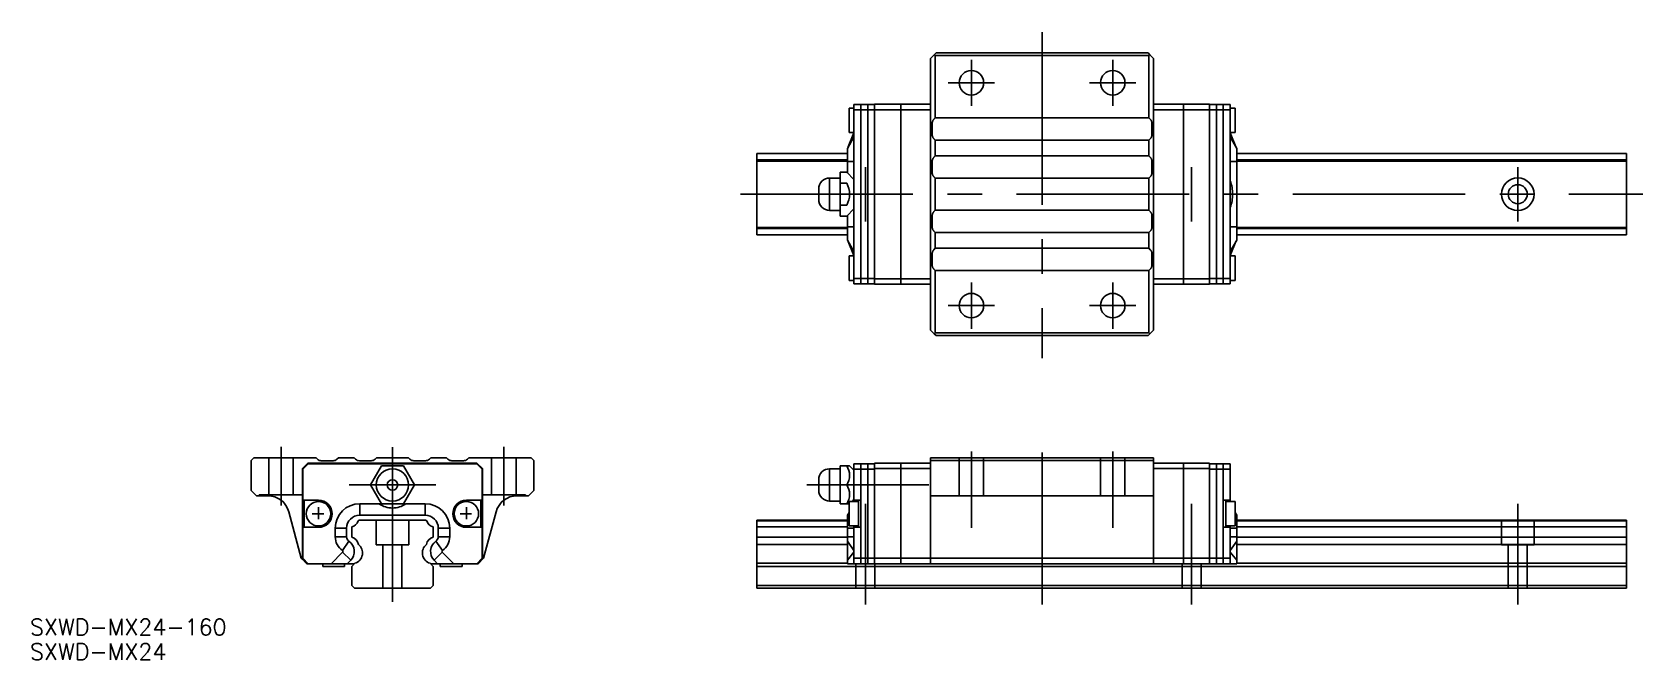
# Model space of a CAD drawing. Extents: x -66 to 230, y -13 to 102.
import ezdxf

# ---------------------------------------------------------------- set-up
doc = ezdxf.new("R2010")
doc.units = 0
doc.linetypes.add('CENTER', pattern=[50.8, 31.75, -6.35, 6.35, -6.35])
doc.linetypes.add('DASHED', pattern=[19.05, 12.7, -6.35])
doc.layers.get('0').update_dxf_attribs({"linetype": 'CONTINUOUS'})
doc.layers.add('CENTER', color=1, linetype='CENTER')
doc.styles.get("Standard").update_dxf_attribs({"font": 'txt.shx', "height": 3, "bigfont": 'bigfont.shx'})

msp = doc.modelspace()

# ---------------------------------------------------------------- linework, layer by layer
at = {"color": 7, "linetype": 'CONTINUOUS'}
for p, q in [((99.675, 98.175019), (99, 97.500019)), ((100, 98.500019), (99.675, 98.175019)), ((99.675, 98.175019), (99.85, 98.000019)), ((139.15, 98.000019), (99.85, 98.000019)), ((99.85, 98.000019), (99.85, 86.550019)), ((139, 98.500019), (100, 98.500019)), ((139.325, 98.175019), (139, 98.500019)), ((139.15, 98.000019), (139.325, 98.175019)), ((139.15, 86.550019), (139.15, 98.000019)), ((140, 97.500019), (139.325, 98.175019)), ((99, 47.500019), (99, 97.500019)), ((140, 97.500019), (140, 47.500019)), ((84.9, 89.000019), (88.7, 89.000019)), ((84.9, 88.000019), (84.9, 89.000019)), ((86.18, 56.000019), (86.18, 89.000019)), ((87.44, 56.000019), (87.44, 89.000019)), ((88.7, 89.050019), (99, 89.050019)), ((88.7, 88.050019), (88.7, 89.050019)), ((93.5, 55.950019), (93.5, 89.050019)), ((99, 89.000019), (99, 89.500019)), ((99, 80.300018), (99, 89.100019)), ((99, 56.000019), (99, 89.000019)), ((140, 89.000019), (140, 89.500019)), ((140, 89.100019), (140, 80.300018)), ((150.3, 89.050019), (140, 89.050019)), ((140, 56.000019), (140, 89.000019)), ((145.5, 55.950019), (145.5, 89.050019)), ((150.3, 88.050019), (150.3, 89.050019)), ((154.1, 89.000019), (150.3, 89.000019)), ((151.56, 56.000019), (151.56, 89.000019)), ((152.82, 56.000019), (152.82, 89.000019)), ((154.1, 88.000019), (154.1, 89.000019)), ((84, 83.850019), (84, 88.350019)), ((84.9, 88.350019), (84, 88.350019)), ((84.9, 57.000019), (84.9, 88.000019)), ((84.9, 88.000019), (88.7, 88.000019)), ((88.7, 88.050019), (99, 88.050019)), ((88.7, 83.148194), (88.7, 88.050019)), ((99.34306, 85.87609), (99.358456, 85.922695)), ((99.358456, 85.922695), (99.37612, 85.968489)), ((99.37612, 85.968489), (99.396011, 86.013361)), ((99.396011, 86.013361), (99.418079, 86.057202)), ((99.418079, 86.057202), (99.442271, 86.099908)), ((99.442271, 86.099908), (99.46853, 86.141376)), ((99.46853, 86.141376), (99.496792, 86.181505)), ((99.496792, 86.181505), (99.52699, 86.220199)), ((99.52699, 86.220199), (99.559049, 86.257364)), ((99.559049, 86.257364), (99.592893, 86.292912)), ((99.592893, 86.292912), (99.85, 86.550019)), ((99.85, 86.550019), (139.15, 86.550019)), ((139.15, 86.550019), (139.407107, 86.292912)), ((139.407107, 86.292912), (139.440951, 86.257364)), ((139.440951, 86.257364), (139.47301, 86.220199)), ((139.47301, 86.220199), (139.503208, 86.181505)), ((139.503208, 86.181505), (139.53147, 86.141376)), ((139.53147, 86.141376), (139.557729, 86.099908)), ((139.557729, 86.099908), (139.581921, 86.057202)), ((139.581921, 86.057202), (139.603989, 86.013361)), ((139.603989, 86.013361), (139.62388, 85.968489)), ((139.62388, 85.968489), (139.641544, 85.922695)), ((139.641544, 85.922695), (139.65694, 85.87609)), ((150.3, 88.050019), (140, 88.050019)), ((150.3, 56.950019), (150.3, 88.050019)), ((154.1, 88.000019), (150.3, 88.000019)), ((155, 88.350019), (154.1, 88.350019)), ((154.1, 57.000019), (154.1, 88.000019)), ((155, 83.850019), (155, 88.350019)), ((84.899864, 83.030018), (83.7, 80.930018)), ((84.899864, 83.030018), (83.7, 80.930018)), ((84.899864, 83.785046), (83.858383, 81.207219)), ((84.899864, 83.785046), (83.858383, 81.207219)), ((84, 83.850019), (84.9, 83.850019)), ((84.899864, 83.785046), (84.9, 83.785046)), ((84.899864, 83.030018), (84.899864, 83.785046)), ((84.899864, 83.030018), (84.899864, 83.785046)), ((84.899864, 83.785046), (84.9, 83.785046)), ((84.899864, 83.030018), (84.9, 83.030018)), ((84.899864, 83.030018), (84.9, 83.030018)), ((88.7, 81.967055), (88.7, 83.148194)), ((88.7, 81.967055), (88.7, 83.148194)), ((99.3, 85.585805), (99.301205, 85.634873)), ((99.3, 83.414233), (99.3, 85.585805)), ((99.301205, 83.365165), (99.3, 83.414233)), ((99.301205, 85.634873), (99.304815, 85.683823)), ((99.304815, 83.316215), (99.301205, 83.365165)), ((99.304815, 85.683823), (99.310823, 85.732536)), ((99.310823, 83.267502), (99.304815, 83.316215)), ((99.310823, 85.732536), (99.319215, 85.780896)), ((99.319215, 83.219142), (99.310823, 83.267502)), ((99.319215, 85.780896), (99.329969, 85.828786)), ((99.329969, 83.171252), (99.319215, 83.219142)), ((99.329969, 85.828786), (99.34306, 85.87609)), ((99.34306, 83.123948), (99.329969, 83.171252)), ((99.358456, 83.077343), (99.34306, 83.123948)), ((99.37612, 83.031549), (99.358456, 83.077343)), ((99.396011, 82.986677), (99.37612, 83.031549)), ((99.418079, 82.942836), (99.396011, 82.986677)), ((139.603989, 82.986677), (139.581921, 82.942836)), ((139.62388, 83.031549), (139.603989, 82.986677)), ((139.641544, 83.077343), (139.62388, 83.031549)), ((139.65694, 83.123948), (139.641544, 83.077343)), ((139.65694, 85.87609), (139.670031, 85.828786)), ((139.670031, 83.171252), (139.65694, 83.123948)), ((139.670031, 85.828786), (139.680785, 85.780896)), ((139.680785, 83.219142), (139.670031, 83.171252)), ((139.680785, 85.780896), (139.689177, 85.732536)), ((139.689177, 83.267502), (139.680785, 83.219142)), ((139.689177, 85.732536), (139.695185, 85.683823)), ((139.695185, 83.316215), (139.689177, 83.267502)), ((139.695185, 85.683823), (139.698795, 85.634873)), ((139.698795, 83.365165), (139.695185, 83.316215)), ((139.698795, 85.634873), (139.7, 85.585805)), ((139.7, 83.414233), (139.698795, 83.365165)), ((139.7, 85.585805), (139.7, 83.414233)), ((154.1, 83.850019), (155, 83.850019)), ((154.100136, 83.785046), (154.1, 83.785046)), ((154.100136, 83.030018), (154.1, 83.030018)), ((154.100136, 83.785046), (155.141617, 81.207219)), ((154.100136, 83.030018), (154.100136, 83.785046)), ((154.100136, 83.030018), (155.3, 80.930018)), ((67, 80.000018), (83.7, 80.000018)), ((67, 80.000018), (67, 78.824817)), ((83.7, 80.930018), (83.7, 78.530018)), ((83.7, 80.930018), (83.7, 78.530018)), ((88.7, 56.950019), (88.7, 81.967055)), ((99, 64.70002), (99, 80.300018)), ((99.442271, 82.90013), (99.418079, 82.942836)), ((99.46853, 82.858662), (99.442271, 82.90013)), ((99.496792, 82.818533), (99.46853, 82.858662)), ((99.52699, 82.779839), (99.496792, 82.818533)), ((99.559049, 82.742674), (99.52699, 82.779839)), ((99.592893, 82.707126), (99.559049, 82.742674)), ((99.85, 82.450019), (99.592893, 82.707126)), ((139.15, 82.450019), (99.85, 82.450019)), ((99.85, 82.450019), (99.85, 79.550019)), ((139.407107, 82.707126), (139.15, 82.450019)), ((139.15, 79.550019), (139.15, 82.450019)), ((139.440951, 82.742674), (139.407107, 82.707126)), ((139.47301, 82.779839), (139.440951, 82.742674)), ((139.503208, 82.818533), (139.47301, 82.779839)), ((139.53147, 82.858662), (139.503208, 82.818533)), ((139.557729, 82.90013), (139.53147, 82.858662)), ((139.581921, 82.942836), (139.557729, 82.90013)), ((140, 80.300018), (140, 55.900019)), ((155.3, 80.930018), (155.3, 78.530018)), ((155.3, 80.000018), (227, 80.000018)), ((227, 80.000018), (227, 78.824817)), ((67, 78.824817), (83.7, 78.824817)), ((67, 78.600018), (67, 78.824817)), ((67, 66.40002), (67, 78.600018)), ((67, 78.600018), (83.7, 78.600018)), ((83.7, 78.530018), (84.899864, 78.530018)), ((83.7, 76.400019), (83.7, 78.530018)), ((83.7, 78.530018), (84.899864, 78.530018)), ((83.7, 76.400019), (83.7, 78.530018)), ((84.899864, 78.530018), (84.89987, 75.996166)), ((84.899864, 78.530018), (84.89987, 75.996166)), ((84.899864, 78.530018), (84.9, 78.530018)), ((84.899864, 78.530018), (84.9, 78.530018)), ((99.3, 78.585805), (99.301205, 78.634873)), ((99.3, 76.414233), (99.3, 78.585805)), ((99.301205, 78.634873), (99.304815, 78.683823)), ((99.304815, 78.683823), (99.310823, 78.732536)), ((99.310823, 78.732536), (99.319215, 78.780896)), ((99.319215, 78.780896), (99.329969, 78.828786)), ((99.329969, 78.828786), (99.34306, 78.87609)), ((99.34306, 78.87609), (99.358456, 78.922695)), ((99.358456, 78.922695), (99.37612, 78.968489)), ((99.37612, 78.968489), (99.396011, 79.013361)), ((99.396011, 79.013361), (99.418079, 79.057202)), ((99.418079, 79.057202), (99.442271, 79.099908)), ((99.442271, 79.099908), (99.46853, 79.141376)), ((99.46853, 79.141376), (99.496792, 79.181505)), ((99.496792, 79.181505), (99.52699, 79.220199)), ((99.52699, 79.220199), (99.559049, 79.257364)), ((99.559049, 79.257364), (99.592893, 79.292912)), ((99.592893, 79.292912), (99.85, 79.550019)), ((99.85, 79.550019), (139.15, 79.550019)), ((139.15, 79.550019), (139.407107, 79.292912)), ((139.407107, 79.292912), (139.440951, 79.257364)), ((139.440951, 79.257364), (139.47301, 79.220199)), ((139.47301, 79.220199), (139.503208, 79.181505)), ((139.503208, 79.181505), (139.53147, 79.141376)), ((139.53147, 79.141376), (139.557729, 79.099908)), ((139.557729, 79.099908), (139.581921, 79.057202)), ((139.581921, 79.057202), (139.603989, 79.013361)), ((139.603989, 79.013361), (139.62388, 78.968489)), ((139.62388, 78.968489), (139.641544, 78.922695)), ((139.641544, 78.922695), (139.65694, 78.87609)), ((139.65694, 78.87609), (139.670031, 78.828786)), ((139.670031, 78.828786), (139.680785, 78.780896)), ((139.680785, 78.780896), (139.689177, 78.732536)), ((139.689177, 78.732536), (139.695185, 78.683823)), ((139.695185, 78.683823), (139.698795, 78.634873)), ((139.698795, 78.634873), (139.7, 78.585805)), ((139.7, 78.585805), (139.7, 76.414233)), ((154.100136, 78.530018), (154.1, 78.530018)), ((154.100136, 78.530018), (154.10013, 75.996166)), ((155.3, 78.530018), (154.100136, 78.530018)), ((155.3, 78.824817), (227, 78.824817)), ((155.3, 78.600018), (227, 78.600018)), ((155.3, 72.500019), (155.3, 78.530018)), ((227, 78.600018), (227, 78.824817)), ((227, 66.40002), (227, 78.600018)), ((80.42, 75.470019), (80.42, 69.530019)), ((82.35, 75.470019), (80.42, 75.470019)), ((82.35, 76.541471), (83.558548, 76.541471)), ((82.35, 74.520745), (82.35, 76.541471)), ((82.35, 70.479293), (82.35, 74.520745)), ((82.35, 74.520745), (83.558548, 74.520745)), ((84.9, 75.200019), (83.558548, 76.541471)), ((84.89987, 75.996166), (84.899877, 75.200139)), ((84.89987, 75.996166), (84.899877, 75.200141)), ((99.301205, 76.365165), (99.3, 76.414233)), ((99.304815, 76.316215), (99.301205, 76.365165)), ((99.310823, 76.267502), (99.304815, 76.316215)), ((99.319215, 76.219142), (99.310823, 76.267502)), ((99.329969, 76.171252), (99.319215, 76.219142)), ((99.34306, 76.123948), (99.329969, 76.171252)), ((99.358456, 76.077343), (99.34306, 76.123948)), ((99.37612, 76.031549), (99.358456, 76.077343)), ((99.396011, 75.986677), (99.37612, 76.031549)), ((99.418079, 75.942836), (99.396011, 75.986677)), ((99.442271, 75.90013), (99.418079, 75.942836)), ((99.46853, 75.858662), (99.442271, 75.90013)), ((99.496792, 75.818533), (99.46853, 75.858662)), ((99.52699, 75.779839), (99.496792, 75.818533)), ((99.559049, 75.742674), (99.52699, 75.779839)), ((99.592893, 75.707126), (99.559049, 75.742674)), ((99.85, 75.450019), (99.592893, 75.707126)), ((139.15, 75.450019), (99.85, 75.450019)), ((99.85, 75.450019), (99.85, 69.550019)), ((99.85, 74.54215), (99.85, 70.457888)), ((139.407107, 75.707126), (139.15, 75.450019)), ((139.15, 69.550019), (139.15, 75.450019)), ((139.15, 70.457888), (139.15, 74.54215)), ((139.440951, 75.742674), (139.407107, 75.707126)), ((139.47301, 75.779839), (139.440951, 75.742674)), ((139.503208, 75.818533), (139.47301, 75.779839)), ((139.53147, 75.858662), (139.503208, 75.818533)), ((139.557729, 75.90013), (139.53147, 75.858662)), ((139.581921, 75.942836), (139.557729, 75.90013)), ((139.603989, 75.986677), (139.581921, 75.942836)), ((139.62388, 76.031549), (139.603989, 75.986677)), ((139.641544, 76.077343), (139.62388, 76.031549)), ((139.65694, 76.123948), (139.641544, 76.077343)), ((139.670031, 76.171252), (139.65694, 76.123948)), ((139.680785, 76.219142), (139.670031, 76.171252)), ((139.689177, 76.267502), (139.680785, 76.219142)), ((139.695185, 76.316215), (139.689177, 76.267502)), ((139.698795, 76.365165), (139.695185, 76.316215)), ((139.7, 76.414233), (139.698795, 76.365165)), ((154.1, 74.953914), (154.100119, 74.953914)), ((154.10013, 75.996166), (154.100119, 74.953914)), ((78.42, 71.530019), (78.42, 73.470019)), ((154.54573, 72.500019), (155.3, 72.500019)), ((155.3, 72.500019), (155.3, 66.47002)), ((80.42, 69.530019), (82.35, 69.530019)), ((82.35, 70.479293), (83.558548, 70.479293)), ((82.35, 68.458567), (82.35, 70.479293)), ((82.35, 68.458567), (83.558548, 68.458567)), ((83.558548, 68.458567), (84.9, 69.800019)), ((83.7, 68.600019), (83.7, 66.47002)), ((84.899864, 66.47002), (84.89987, 69.003872)), ((84.89987, 69.003872), (84.899877, 69.799897)), ((99.301205, 68.634873), (99.3, 68.585805)), ((99.3, 68.585805), (99.3, 66.414233)), ((99.304815, 68.683823), (99.301205, 68.634873)), ((99.310823, 68.732536), (99.304815, 68.683823)), ((99.319215, 68.780896), (99.310823, 68.732536)), ((99.329969, 68.828786), (99.319215, 68.780896)), ((99.34306, 68.87609), (99.329969, 68.828786)), ((99.358456, 68.922695), (99.34306, 68.87609)), ((99.37612, 68.968489), (99.358456, 68.922695)), ((99.396011, 69.013361), (99.37612, 68.968489)), ((99.418079, 69.057202), (99.396011, 69.013361)), ((99.442271, 69.099908), (99.418079, 69.057202)), ((99.46853, 69.141376), (99.442271, 69.099908)), ((99.496792, 69.181505), (99.46853, 69.141376)), ((99.52699, 69.220199), (99.496792, 69.181505)), ((99.559049, 69.257364), (99.52699, 69.220199)), ((99.592893, 69.292912), (99.559049, 69.257364)), ((99.85, 69.550019), (99.592893, 69.292912)), ((139.15, 69.550019), (99.85, 69.550019)), ((139.407107, 69.292912), (139.15, 69.550019)), ((139.440951, 69.257364), (139.407107, 69.292912)), ((139.47301, 69.220199), (139.440951, 69.257364)), ((139.503208, 69.181505), (139.47301, 69.220199)), ((139.53147, 69.141376), (139.503208, 69.181505)), ((139.557729, 69.099908), (139.53147, 69.141376)), ((139.581921, 69.057202), (139.557729, 69.099908)), ((139.603989, 69.013361), (139.581921, 69.057202)), ((139.62388, 68.968489), (139.603989, 69.013361)), ((139.641544, 68.922695), (139.62388, 68.968489)), ((139.65694, 68.87609), (139.641544, 68.922695)), ((139.670031, 68.828786), (139.65694, 68.87609)), ((139.680785, 68.780896), (139.670031, 68.828786)), ((139.689177, 68.732536), (139.680785, 68.780896)), ((139.695185, 68.683823), (139.689177, 68.732536)), ((139.698795, 68.634873), (139.695185, 68.683823)), ((139.7, 68.585805), (139.698795, 68.634873)), ((139.7, 66.414233), (139.7, 68.585805)), ((154.1, 70.046124), (154.100119, 70.046124)), ((154.10013, 69.003872), (154.100119, 70.046124)), ((154.100136, 66.47002), (154.10013, 69.003872)), ((67, 66.40002), (83.7, 66.40002)), ((67, 66.40002), (67, 66.175221)), ((67, 66.175221), (83.7, 66.175221)), ((67, 65.00002), (67, 66.175221)), ((83.7, 64.07002), (83.7, 66.47002)), ((83.7, 66.47002), (84.899864, 66.47002)), ((84.899864, 66.47002), (84.9, 66.47002)), ((99.3, 66.414233), (99.301205, 66.365165)), ((99.301205, 66.365165), (99.304815, 66.316215)), ((99.304815, 66.316215), (99.310823, 66.267502)), ((99.310823, 66.267502), (99.319215, 66.219142)), ((99.319215, 66.219142), (99.329969, 66.171252)), ((99.329969, 66.171252), (99.34306, 66.123948)), ((99.34306, 66.123948), (99.358456, 66.077343)), ((99.358456, 66.077343), (99.37612, 66.031549)), ((99.37612, 66.031549), (99.396011, 65.986677)), ((99.396011, 65.986677), (99.418079, 65.942836)), ((99.418079, 65.942836), (99.442271, 65.90013)), ((99.442271, 65.90013), (99.46853, 65.858662)), ((99.46853, 65.858662), (99.496792, 65.818533)), ((99.496792, 65.818533), (99.52699, 65.779839)), ((99.52699, 65.779839), (99.559049, 65.742674)), ((99.559049, 65.742674), (99.592893, 65.707126)), ((99.592893, 65.707126), (99.85, 65.450019)), ((99.85, 65.450019), (139.15, 65.450019)), ((99.85, 62.550019), (99.85, 65.450019)), ((139.15, 65.450019), (139.407107, 65.707126)), ((139.15, 65.450019), (139.15, 62.550019)), ((139.407107, 65.707126), (139.440951, 65.742674)), ((139.440951, 65.742674), (139.47301, 65.779839)), ((139.47301, 65.779839), (139.503208, 65.818533)), ((139.503208, 65.818533), (139.53147, 65.858662)), ((139.53147, 65.858662), (139.557729, 65.90013)), ((139.557729, 65.90013), (139.581921, 65.942836)), ((139.581921, 65.942836), (139.603989, 65.986677)), ((139.603989, 65.986677), (139.62388, 66.031549)), ((139.62388, 66.031549), (139.641544, 66.077343)), ((139.641544, 66.077343), (139.65694, 66.123948)), ((139.65694, 66.123948), (139.670031, 66.171252)), ((139.670031, 66.171252), (139.680785, 66.219142)), ((139.680785, 66.219142), (139.689177, 66.267502)), ((139.689177, 66.267502), (139.695185, 66.316215)), ((139.695185, 66.316215), (139.698795, 66.365165)), ((139.698795, 66.365165), (139.7, 66.414233)), ((154.100136, 66.47002), (154.1, 66.47002)), ((155.3, 66.47002), (154.100136, 66.47002)), ((155.3, 64.07002), (155.3, 66.47002)), ((155.3, 66.40002), (227, 66.40002)), ((155.3, 66.175221), (227, 66.175221)), ((227, 66.40002), (227, 66.175221)), ((227, 65.00002), (227, 66.175221)), ((67, 65.00002), (83.7, 65.00002)), ((84.899864, 61.97002), (83.7, 64.07002)), ((84.899864, 61.214992), (83.858383, 63.792819)), ((99, 55.900019), (99, 64.70002)), ((99.52699, 62.220199), (99.496792, 62.181505)), ((99.559049, 62.257364), (99.52699, 62.220199)), ((99.592893, 62.292912), (99.559049, 62.257364)), ((99.85, 62.550019), (99.592893, 62.292912)), ((139.15, 62.550019), (99.85, 62.550019)), ((139.407107, 62.292912), (139.15, 62.550019)), ((139.440951, 62.257364), (139.407107, 62.292912)), ((139.47301, 62.220199), (139.440951, 62.257364)), ((139.503208, 62.181505), (139.47301, 62.220199)), ((154.100136, 61.97002), (155.3, 64.07002)), ((154.100136, 61.214992), (155.141617, 63.792819)), ((155.3, 65.00002), (227, 65.00002)), ((84.9, 61.150019), (84, 61.150019)), ((84, 61.150019), (84, 56.650019)), ((84.899864, 61.97002), (84.9, 61.97002)), ((84.899864, 61.97002), (84.899864, 61.214992)), ((84.899864, 61.214992), (84.9, 61.214992)), ((99.301205, 61.634873), (99.3, 61.585805)), ((99.3, 61.585805), (99.3, 59.414233)), ((99.3, 59.414233), (99.301205, 59.365165)), ((99.304815, 61.683823), (99.301205, 61.634873)), ((99.301205, 59.365165), (99.304815, 59.316215)), ((99.310823, 61.732536), (99.304815, 61.683823)), ((99.304815, 59.316215), (99.310823, 59.267502)), ((99.319215, 61.780896), (99.310823, 61.732536)), ((99.310823, 59.267502), (99.319215, 59.219142)), ((99.329969, 61.828786), (99.319215, 61.780896)), ((99.34306, 61.87609), (99.329969, 61.828786)), ((99.358456, 61.922695), (99.34306, 61.87609)), ((99.37612, 61.968489), (99.358456, 61.922695)), ((99.396011, 62.013361), (99.37612, 61.968489)), ((99.418079, 62.057202), (99.396011, 62.013361)), ((99.442271, 62.099908), (99.418079, 62.057202)), ((99.46853, 62.141376), (99.442271, 62.099908)), ((99.496792, 62.181505), (99.46853, 62.141376)), ((139.53147, 62.141376), (139.503208, 62.181505)), ((139.557729, 62.099908), (139.53147, 62.141376)), ((139.581921, 62.057202), (139.557729, 62.099908)), ((139.603989, 62.013361), (139.581921, 62.057202)), ((139.62388, 61.968489), (139.603989, 62.013361)), ((139.641544, 61.922695), (139.62388, 61.968489)), ((139.65694, 61.87609), (139.641544, 61.922695)), ((139.670031, 61.828786), (139.65694, 61.87609)), ((139.680785, 61.780896), (139.670031, 61.828786)), ((139.689177, 61.732536), (139.680785, 61.780896)), ((139.680785, 59.219142), (139.689177, 59.267502)), ((139.695185, 61.683823), (139.689177, 61.732536)), ((139.689177, 59.267502), (139.695185, 59.316215)), ((139.698795, 61.634873), (139.695185, 61.683823)), ((139.695185, 59.316215), (139.698795, 59.365165)), ((139.7, 61.585805), (139.698795, 61.634873)), ((139.698795, 59.365165), (139.7, 59.414233)), ((139.7, 59.414233), (139.7, 61.585805)), ((154.100136, 61.97002), (154.1, 61.97002)), ((154.100136, 61.214992), (154.1, 61.214992)), ((155, 61.150019), (154.1, 61.150019)), ((154.100136, 61.97002), (154.100136, 61.214992)), ((155, 61.150019), (155, 56.650019)), ((84, 56.650019), (84.9, 56.650019)), ((84.9, 57.000019), (88.7, 57.000019)), ((84.9, 57.000019), (84.9, 56.000019)), ((88.7, 56.950019), (99, 56.950019)), ((88.7, 56.950019), (88.7, 55.950019)), ((99.319215, 59.219142), (99.329969, 59.171252)), ((99.329969, 59.171252), (99.34306, 59.123948)), ((99.34306, 59.123948), (99.358456, 59.077343)), ((99.358456, 59.077343), (99.37612, 59.031549)), ((99.37612, 59.031549), (99.396011, 58.986677)), ((99.396011, 58.986677), (99.418079, 58.942836)), ((99.418079, 58.942836), (99.442271, 58.90013)), ((99.442271, 58.90013), (99.46853, 58.858662)), ((99.46853, 58.858662), (99.496792, 58.818533)), ((99.496792, 58.818533), (99.52699, 58.779839)), ((99.52699, 58.779839), (99.559049, 58.742674)), ((99.559049, 58.742674), (99.592893, 58.707126)), ((99.592893, 58.707126), (99.85, 58.450019)), ((99.85, 58.450019), (139.15, 58.450019)), ((99.85, 47.000019), (99.85, 58.450019)), ((139.15, 58.450019), (139.407107, 58.707126)), ((139.15, 58.450019), (139.15, 47.000019)), ((139.407107, 58.707126), (139.440951, 58.742674)), ((139.440951, 58.742674), (139.47301, 58.779839)), ((139.47301, 58.779839), (139.503208, 58.818533)), ((139.503208, 58.818533), (139.53147, 58.858662)), ((139.53147, 58.858662), (139.557729, 58.90013)), ((139.557729, 58.90013), (139.581921, 58.942836)), ((139.581921, 58.942836), (139.603989, 58.986677)), ((139.603989, 58.986677), (139.62388, 59.031549)), ((139.62388, 59.031549), (139.641544, 59.077343)), ((139.641544, 59.077343), (139.65694, 59.123948)), ((139.65694, 59.123948), (139.670031, 59.171252)), ((139.670031, 59.171252), (139.680785, 59.219142)), ((150.3, 56.950019), (140, 56.950019)), ((154.1, 57.000019), (150.3, 57.000019)), ((150.3, 56.950019), (150.3, 55.950019)), ((154.1, 57.000019), (154.1, 56.000019)), ((154.1, 56.650019), (155, 56.650019)), ((84.9, 56.000019), (88.7, 56.000019)), ((88.7, 55.950019), (99, 55.950019)), ((99, 56.000019), (99, 55.500019)), ((140, 56.000019), (140, 55.500019)), ((150.3, 55.950019), (140, 55.950019)), ((154.1, 56.000019), (150.3, 56.000019)), ((99, 47.500019), (99.675, 46.825019)), ((139.325, 46.825019), (140, 47.500019)), ((99.675, 46.825019), (99.85, 47.000019)), ((99.675, 46.825019), (100, 46.500019)), ((139.15, 47.000019), (99.85, 47.000019)), ((139, 46.500019), (100, 46.500019)), ((139, 46.500019), (139.325, 46.825019)), ((139.15, 47.000019), (139.325, 46.825019)), ((-25.5, 24.000039), (-26, 23.500039)), ((-25.5, 24.000039), (-26, 23.500039)), ((-22.75, 24.000039), (-25.5, 24.000039)), ((-22.75, 24.000039), (-25.5, 24.000039)), ((-18.25, 24.000039), (-22.75, 24.000039)), ((-18.25, 24.000039), (-22.75, 24.000039)), ((-14.05, 24.000039), (-18.25, 24.000039)), ((-16.15, 24.000039), (-15, 24.000039)), ((-16.15, 24.000039), (-15, 24.000039)), ((-13.792893, 23.742932), (-14.05, 24.000039)), ((-9.95, 24.000039), (-10.207107, 23.742932)), ((-7.05, 24.000039), (-9.95, 24.000039)), ((-6.792893, 23.742932), (-7.05, 24.000039)), ((-2.95, 24.000039), (-3.207107, 23.742932)), ((2.95, 24.000039), (-2.95, 24.000039)), ((2.042131, 24.000039), (-2.042131, 24.000039)), ((3.207107, 23.742932), (2.95, 24.000039)), ((7.05, 24.000039), (6.792893, 23.742932)), ((9.95, 24.000039), (7.05, 24.000039)), ((10.207107, 23.742932), (9.95, 24.000039)), ((14.05, 24.000039), (13.792893, 23.742932)), ((18.25, 24.000039), (14.05, 24.000039)), ((15, 24.000039), (16.15, 24.000039)), ((15, 24.000039), (16.15, 24.000039)), ((18.25, 24.000039), (22.75, 24.000039)), ((18.25, 24.000039), (22.75, 24.000039)), ((25.5, 24.000039), (22.75, 24.000039)), ((25.5, 24.000039), (22.75, 24.000039)), ((26, 23.500039), (25.5, 24.000039)), ((26, 23.500039), (25.5, 24.000039)), ((140, 24.000039), (99, 24.000039)), ((99, 24.000039), (99, 23.500039)), ((140, 24.000039), (140, 23.500039)), ((-26, 23.500039), (-26, 18.000039)), ((-15.55, 23.000039), (-16.55, 22.000039)), ((-16.55, 22.000039), (-16.55, 11.950502)), ((-15.5, 22.900039), (-16.5, 21.900039)), ((-16.5, 21.900039), (-16.5, 16.200039)), ((-10.648175, 23.000039), (-15.55, 23.000039)), ((15.5, 22.900039), (-15.5, 22.900039)), ((-10.914214, 23.450039), (-13.085786, 23.450039)), ((-10.648175, 23.000039), (-10.711031, 22.900039)), ((-9.467036, 23.000039), (-10.648175, 23.000039)), ((-9.467036, 23.000039), (-10.648175, 23.000039)), ((-9.529892, 22.900039), (-9.467036, 23.000039)), ((15.55, 23.000039), (-9.467036, 23.000039)), ((-3.914214, 23.450039), (-6.085786, 23.450039)), ((-2.020726, 22.50004), (-4.041452, 19.000039)), ((2.020726, 22.500039), (-2.020726, 22.50004)), ((4.041452, 19.000039), (2.020726, 22.500039)), ((6.085786, 23.450039), (3.914214, 23.450039)), ((13.085786, 23.450039), (10.914214, 23.450039)), ((15.5, 22.900039), (16.5, 21.900039)), ((15.55, 23.000039), (16.55, 22.000039)), ((16.5, 21.900039), (16.5, 16.200039)), ((16.55, 22.000039), (16.55, 5.50004)), ((26, 18.000039), (26, 23.500039)), ((80.42, 21.970039), (80.42, 19.000039)), ((82.35, 21.970039), (80.42, 21.970039)), ((82.35, 22.500039), (83.558548, 22.500039)), ((82.35, 19.000039), (82.35, 22.500039)), ((84.1, 22.500039), (83.558548, 22.500039)), ((84.9, 21.700039), (84.1, 22.500039)), ((84.9, 22.900039), (88.7, 22.900039)), ((84.9, 22.900039), (84.9, 21.900039)), ((84.9, 21.900039), (88.7, 21.900039)), ((84.9, 21.900039), (84.9, 16.200039)), ((86.18, 4.500039), (86.18, 22.900039)), ((87.44, 4.500039), (87.44, 22.900039)), ((88.7, 23.000039), (99, 23.000039)), ((88.7, 23.000039), (88.7, 22.000039)), ((88.7, 22.000039), (99, 22.000039)), ((88.7, 22.000039), (88.7, 5.500039)), ((93.5, 23.000039), (93.5, 4.500039)), ((99, 23.500039), (99, 17.000039)), ((99, 23.500039), (140, 23.500039)), ((140, 23.500039), (140, 17.000039)), ((150.3, 23.000039), (140, 23.000039)), ((150.3, 22.000039), (140, 22.000039)), ((145.5, 23.000039), (145.5, 4.500039)), ((150.3, 23.000039), (150.3, 22.000039)), ((154.1, 22.900039), (150.3, 22.900039)), ((150.3, 22.000039), (150.3, 5.500039)), ((154.1, 21.900039), (150.3, 21.900039)), ((151.56, 4.500039), (151.56, 22.900039)), ((152.82, 4.500039), (152.82, 22.900039)), ((154.1, 22.900039), (154.1, 21.900039)), ((154.1, 21.900039), (154.1, 16.200039)), ((-26, 18.000039), (-25, 17.000039)), ((-4.041452, 19.000039), (-2.020726, 15.50004)), ((2.020726, 15.50004), (4.041452, 19.000039)), ((25, 17.000039), (26, 18.000039)), ((78.42, 19.000039), (78.42, 19.970039)), ((78.42, 18.030039), (78.42, 19.000039)), ((80.42, 19.000039), (80.42, 16.030039)), ((82.35, 19.000039), (83.558548, 19.000039)), ((82.35, 15.500039), (82.35, 19.000039)), ((-25, 17.000039), (-24.5, 17.000039)), ((-24.5, 17.200039), (-22.75, 17.200039)), ((-24.5, 17.000039), (-24.5, 17.200039)), ((-24.5, 17.000039), (-22.918673, 17.000039)), ((-22.75, 17.200039), (-18.25, 17.200039)), ((-18.25, 17.200039), (-16.5, 17.200039)), ((-16.5, 16.200039), (-13.6, 16.200039)), ((-16.25, 16.200039), (-16.25, 11.200039)), ((-6.029999, 15.530039), (-2.453895, 15.530039)), ((-6.029999, 15.530039), (-2.453895, 15.530039)), ((-6.029999, 13.430039), (-6.029999, 15.530039)), ((-6.029999, 13.430039), (-6.029999, 15.530039)), ((-2.453854, 15.530039), (-2.038046, 15.530039)), ((-2.020726, 15.50004), (2.020726, 15.50004)), ((0, 15.50004), (0, 14.751433)), ((6.029999, 15.530039), (2.453895, 15.530039)), ((6.029999, 13.430039), (6.029999, 15.530039)), ((16.5, 16.200039), (13.6, 16.200039)), ((16.25, 16.200039), (16.25, 11.200039)), ((16.5, 17.200039), (18.25, 17.200039)), ((22.75, 17.200039), (18.25, 17.200039)), ((22.75, 17.200039), (24.5, 17.200039)), ((24.5, 17.000039), (22.918673, 17.000039)), ((24.5, 17.200039), (24.5, 17.000039)), ((24.5, 17.000039), (25, 17.000039)), ((80.42, 16.030039), (82.35, 16.030039)), ((82.35, 15.500039), (83.558548, 15.500039)), ((83.558548, 15.500039), (84.000983, 15.500039)), ((84, 15.950039), (84, 11.450039)), ((85.7, 15.950039), (84, 15.950039)), ((84.55, 15.950039), (84.9, 16.300039)), ((86.18, 16.200039), (84.9, 16.200039)), ((84.9, 15.950039), (84.9, 16.200039)), ((85.7, 16.200039), (85.7, 11.200039)), ((140, 17.000039), (99, 17.000039)), ((99, 17.000039), (99, 5.500039)), ((104.496971, 17.000039), (108.496971, 17.000039)), ((130.496971, 17.000039), (134.496971, 17.000039)), ((140, 17.000039), (140, 5.500039)), ((152.82, 16.200039), (154.1, 16.200039)), ((153.3, 16.200039), (153.3, 11.200039)), ((155, 15.950039), (153.3, 15.950039)), ((154.1, 15.950039), (154.1, 16.200039)), ((155, 15.950039), (155, 11.450039)), ((-19.05497, 14.035315), (-16.774519, 5.524558)), ((-16.55, 11.950502), (-16.55, 8.750502)), ((-16.55, 8.750502), (-16.55, 11.950502)), ((-6.099999, 12.499999), (-6.324798, 12.370214)), ((6.099999, 12.499999), (-6.099999, 12.499999)), ((0, 13.43004), (-6.029999, 13.43004)), ((0, 13.43004), (-6.029999, 13.43004)), ((0, 14.751433), (0, 14.75004)), ((0, 14.75004), (0, 13.43004)), ((0, 14.75004), (0, 13.43004)), ((0, 13.43004), (6.029999, 13.43004)), ((0, 12.499999), (0, 13.43004)), ((6.099999, 12.499999), (6.324798, 12.370214)), ((19.05497, 14.035315), (16.774519, 5.524558)), ((19.05497, 14.035315), (16.774519, 5.524558)), ((67, 12.499998), (83.7, 12.499998)), ((67, 12.499998), (67, 12.370213)), ((67, 12.370213), (83.7, 12.370213)), ((67, 11.285297), (67, 12.370213)), ((83.7, 13.430039), (84, 13.955098)), ((83.7, 11.030039), (83.7, 13.430039)), ((155.3, 13.430039), (155, 13.955098)), ((155.3, 11.030039), (155.3, 13.430039)), ((155.3, 12.499998), (227, 12.499998)), ((155.3, 12.370213), (227, 12.370213)), ((227, 12.499998), (227, 12.370213)), ((227, 11.285297), (227, 12.370213)), ((-16.5, 11.200039), (-16.5, 5.50004)), ((-13.6, 11.200039), (-16.5, 11.200039)), ((-10.529999, 11.030039), (-10.529999, 9.468899)), ((-10.529999, 11.030039), (-10.529999, 9.468899)), ((-10.529999, 11.030039), (-8.429999, 11.030039)), ((-10.529999, 11.030039), (-8.429999, 11.030039)), ((-10.529999, 9.468899), (-8.429999, 9.468899)), ((-10.529999, 9.468899), (-8.429999, 9.468899)), ((-8.429999, 9.468899), (-8.429999, 11.030039)), ((-8.429999, 9.468899), (-8.429999, 11.030039)), ((-7.499999, 11.285298), (-7.499999, 9.415707)), ((7.499999, 11.285298), (7.499999, 9.415707)), ((10.529999, 11.030039), (8.429999, 11.030039)), ((8.429999, 9.468899), (8.429999, 11.030039)), ((10.529999, 9.468899), (8.429999, 9.468899)), ((10.529999, 11.030039), (10.529999, 9.468899)), ((13.6, 11.200039), (16.5, 11.200039)), ((16.5, 11.200039), (16.5, 5.50004)), ((67, 11.285297), (83.7, 11.285297)), ((67, 11.285297), (67, 9.415706)), ((67, 9.415706), (83.7, 9.415706)), ((67, 8.065834), (67, 9.415706)), ((84.899864, 11.030039), (83.7, 11.030039)), ((83.7, 9.468898), (83.7, 11.030039)), ((83.7, 8.647184), (83.7, 9.468898)), ((84.899864, 9.468898), (83.7, 9.468898)), ((84, 11.450039), (85.7, 11.450039)), ((84.899288, 11.450086), (84.89972, 11.239712)), ((84.89972, 11.239712), (84.899864, 11.030039)), ((84.899864, 11.030039), (84.9, 11.030039)), ((84.899864, 11.030039), (84.899864, 9.468898)), ((84.899864, 9.468898), (84.9, 9.468898)), ((84.9, 11.200039), (84.9, 11.450039)), ((86.18, 11.200039), (84.9, 11.200039)), ((84.9, 11.200039), (84.9, 5.500039)), ((152.82, 11.200039), (154.1, 11.200039)), ((153.3, 11.450039), (155, 11.450039)), ((154.1, 11.200039), (154.1, 11.450039)), ((154.1, 11.200039), (154.1, 5.500039)), ((154.100136, 11.030039), (154.1, 11.030039)), ((154.100136, 9.468898), (154.1, 9.468898)), ((154.10028, 11.239712), (154.100136, 11.030039)), ((154.100136, 11.030039), (155.3, 11.030039)), ((154.100136, 11.030039), (154.100136, 9.468898)), ((154.100136, 9.468898), (155.3, 9.468898)), ((154.100712, 11.450086), (154.10028, 11.239712)), ((155.3, 11.285297), (227, 11.285297)), ((155.3, 9.468898), (155.3, 11.030039)), ((155.3, 8.647184), (155.3, 9.468898)), ((155.3, 9.415706), (227, 9.415706)), ((227, 11.285297), (227, 9.415706)), ((227, 8.065834), (227, 9.415706)), ((-16.55, 8.750502), (-16.55, 5.50004)), ((-16.5, 8.750502), (-16.55, 8.750502)), ((-9.169246, 6.61582), (-11.285027, 4.50004)), ((-9.169246, 6.61582), (-11.285027, 4.50004)), ((-9.196688, 6.921585), (-7.999899, 8.647185)), ((-9.196688, 6.921585), (-7.999899, 8.647185)), ((-9.169246, 6.61582), (-7.684322, 5.130896)), ((-9.169246, 6.61582), (-7.684322, 5.130896)), ((9.169246, 6.61582), (7.684322, 5.130896)), ((9.196688, 6.921585), (7.999899, 8.647185)), ((9.169246, 6.61582), (11.285027, 4.50004)), ((67, 8.065834), (83.7, 8.065834)), ((67, 4.588562), (67, 8.065834)), ((84.899864, 6.921584), (83.7, 8.647184)), ((83.7, 5.130895), (83.7, 8.647184)), ((84.899864, 6.615819), (83.7, 5.130895)), ((84.899864, 6.921584), (84.9, 6.921584)), ((84.899864, 6.615819), (84.899864, 4.500039)), ((84.899864, 6.615819), (84.9, 6.615819)), ((154.100136, 6.921584), (154.1, 6.921584)), ((154.100136, 6.615819), (154.1, 6.615819)), ((154.100136, 6.921584), (155.3, 8.647184)), ((154.100136, 6.615819), (155.3, 5.130895)), ((154.100136, 6.615819), (154.100136, 4.500039)), ((155.3, 5.130895), (155.3, 8.647184)), ((155.3, 8.065834), (227, 8.065834)), ((227, 4.588562), (227, 8.065834)), ((-16.774519, 5.524558), (-16.5, 5.250039)), ((-16.749999, 5.50004), (-15.749999, 4.50004)), ((-16.55, 5.50004), (-15.55, 4.50004)), ((-16.5, 5.50004), (-15.5, 4.50004)), ((-16.5, 5.250039), (-15.75, 4.500039)), ((-15.749999, 4.50004), (-15.55, 4.50004)), ((-15.55, 4.50004), (-15.5, 4.50004)), ((-15.5, 4.50004), (-11.285027, 4.50004)), ((-12.8, 4.50004), (-12.8, 4.000039)), ((-8.8, 4.000039), (-12.8, 4.000039)), ((-11.285027, 4.50004), (-8.315179, 4.50004)), ((-11.285027, 4.50004), (-8.315179, 4.50004)), ((-8.8, 4.000039), (-8.8, 4.50004)), ((-8.315179, 4.500039), (-7.684322, 5.130896)), ((-8.315179, 4.500039), (-7.684322, 5.130896)), ((-8.315179, 4.50004), (-6.99996, 4.50004)), ((-8.315179, 4.50004), (-6.99996, 4.50004)), ((-6.911437, 4.588563), (-7.499999, 4)), ((-7.499999, 4), (-7.499999, 0.5)), ((6.911437, 4.588563), (7.499999, 4)), ((8.315179, 4.50004), (6.99996, 4.50004)), ((7.499999, 4), (7.499999, 0.5)), ((8.315179, 4.500039), (7.684322, 5.130896)), ((11.285027, 4.50004), (8.315179, 4.50004)), ((8.8, 4.50004), (8.8, 4.000039)), ((8.8, 4.000039), (12.8, 4.000039)), ((15.5, 4.50004), (11.285027, 4.50004)), ((12.8, 4.000039), (12.8, 4.50004)), ((13.2, 4.500039), (15.75, 4.500039)), ((16.5, 5.50004), (15.5, 4.50004)), ((15.55, 4.50004), (15.5, 4.50004)), ((16.55, 5.50004), (15.55, 4.50004)), ((15.749999, 4.50004), (15.55, 4.50004)), ((16.749999, 5.50004), (15.749999, 4.50004)), ((15.75, 4.500039), (16.5, 5.250039)), ((15.75, 4.500039), (16.5, 5.250039)), ((16.774519, 5.524558), (16.5, 5.250039)), ((67, 4.588562), (83.7, 4.588562)), ((67, 4.588562), (67, 4)), ((67, 4), (227, 4)), ((67, 4), (67, 0.800001)), ((83.7, 4.500039), (83.7, 5.130895)), ((84.899864, 4.500039), (83.7, 4.500039)), ((84.899864, 4.500039), (84.9, 4.500039)), ((84.9, 5.500039), (88.7, 5.500039)), ((84.9, 5.500039), (84.9, 4.500039)), ((84.9, 4.500039), (88.7, 4.500039)), ((88.7, 5.500039), (99, 5.500039)), ((88.7, 5.500039), (88.7, 4.500039)), ((88.7, 4.500039), (99, 4.500039)), ((140, 5.500039), (99, 5.500039)), ((99, 5.500039), (99, 4.500039)), ((140, 4.500039), (99, 4.500039)), ((150.3, 5.500039), (140, 5.500039)), ((140, 5.500039), (140, 4.500039)), ((150.3, 4.500039), (140, 4.500039)), ((154.1, 5.500039), (150.3, 5.500039)), ((150.3, 5.500039), (150.3, 4.500039)), ((154.1, 4.500039), (150.3, 4.500039)), ((154.1, 5.500039), (154.1, 4.500039)), ((154.100136, 4.500039), (154.1, 4.500039)), ((154.100136, 4.500039), (155.3, 4.500039)), ((155.3, 4.500039), (155.3, 5.130895)), ((155.3, 4.588562), (227, 4.588562)), ((227, 4.588562), (227, 4)), ((227, 4), (227, 0.800001)), ((-6.999999, 0), (-7.499999, 0.5)), ((-6.999999, 0), (6.999999, 0)), ((7.499999, 0.5), (6.999999, 0)), ((67, 0.800001), (67, 0)), ((67, 0.500001), (227, 0.500001)), ((227, 0.800001), (227, 0)), ((67, 0), (227, 0))]:
    msp.add_line(p, q, dxfattribs=at)
at = {"color": 3, "linetype": 'DASHED'}
for p, q in [((-22.75, 17.200039), (-22.75, 24.000039)), ((-18.25, 17.200039), (-18.25, 24.000039)), ((18.25, 24.000039), (18.25, 17.200039)), ((22.75, 24.000039), (22.75, 17.200039)), ((104.246971, 24.000039), (104.246971, 17.000039)), ((108.746971, 24.000039), (108.746971, 17.000039)), ((130.246971, 24.000039), (130.246971, 17.000039)), ((134.746971, 24.000039), (134.746971, 17.000039)), ((-3, 12.499999), (-3, 8)), ((3, 12.499999), (3, 8)), ((204, 12.5), (204, 8)), ((210, 12.5), (210, 8)), ((-3, 8), (3, 8)), ((-1.75, 8), (-1.75, 0.000039)), ((1.75, 8), (1.75, 0.000039)), ((204, 8), (210, 8)), ((205.25, 8), (205.25, 0)), ((208.75, 8), (208.75, 0)), ((85.25, 4.500039), (85.25, 0)), ((88.75, 4.500039), (88.75, 0)), ((145.25, 4.500039), (145.25, 0)), ((148.75, 4.500039), (148.75, 0))]:
    msp.add_line(p, q, dxfattribs=at)
at = {"color": 7, "linetype": 'CONTINUOUS'}
for centre, radius in [((106.5, 93.000019), 2.25), ((132.5, 93.000019), 2.25), ((207, 72.500019), 3), ((207, 72.500019), 1.75), ((106.5, 52.000019), 2.25), ((132.5, 52.000019), 2.25), ((0, 19.000039), 2.97), ((0, 19.000039), 0.97), ((-13.6, 13.70004), 2.25), ((13.6, 13.70004), 2.25)]:
    msp.add_circle(centre, radius, dxfattribs=at)
for centre, radius, start, end in [((235.152711, 80.780018), 150.269693, 179.142074, 180.857926), ((235.152711, 80.780018), 150.269693, 179.142074, 180.857926), ((3.847289, 80.780018), 150.269693, 359.142074, 0.857926), ((80.42, 73.470019), 2, 90, 180), ((80.0579, 72.500019), 4.042013, 330.004594, 29.995406), ((147.913335, 72.56303), 6.632694, 359.455682, 21.129037), ((80.42, 71.530019), 2, 180, 270), ((147.913335, 72.437008), 6.632694, 338.870963, 0.544318), ((235.152711, 64.22002), 150.269693, 179.142074, 180.857926), ((3.847289, 64.22002), 150.269693, 359.142074, 0.857926), ((-13.085786, 24.450039), 1, 225, 270), ((-10.914214, 24.450039), 1, 270, 315), ((-6.085786, 24.450039), 1, 225, 270), ((-3.914214, 24.450039), 1, 270, 315), ((3.914214, 24.450039), 1, 225, 270), ((6.085786, 24.450039), 1, 270, 315), ((10.914214, 24.450039), 1, 225, 270), ((13.085786, 24.450039), 1, 270, 315), ((25.5, 21.774734), 0.8, 307.979872, 308.682187), ((80.42, 19.970039), 2, 90, 180), ((80.998272, 20.750039), 3.101211, 325.646609, 34.353391), ((25.5, 19.725344), 0.8, 51.317813, 52.020128), ((80.42, 18.030039), 2, 180, 270), ((80.998272, 17.250038), 3.101211, 325.646609, 34.353391), ((-22.918729, 12.999966), 4.000073, 15.000801, 89.999199), ((-13.6, 13.70004), 2.5, 270, 90), ((-6.029934, 11.029974), 4.500065, 90.000828, 179.999172), ((-6.029934, 11.029974), 4.500065, 90.000828, 179.999172), ((0, 19.000039), 4.25, 234.733031, 270), ((0, 19.000039), 4.25, 270, 305.266969), ((6.029934, 11.029974), 4.500065, 0.000828, 89.999172), ((13.6, 13.70004), 2.5, 90, 270), ((22.918729, 12.999966), 4.000073, 90.000801, 164.999199), ((-6.029999, 11.030039), 2.4, 90, 180), ((-6.029999, 11.030039), 2.4, 90, 180), ((-7.929981, 12.93002), 1.699999, 284.651006, 340.773804), ((6.029999, 11.030039), 2.4, 0, 90), ((7.929981, 12.93002), 1.699999, 199.226196, 255.348994), ((-7.429918, 9.468942), 3.100081, 180.000784, 235.255995), ((-7.429918, 9.468942), 3.100081, 180.000784, 235.255995), ((-7.429999, 9.468899), 1, 180, 235.256779), ((-7.429999, 9.468899), 1, 180, 235.256779), ((-7.929981, 7.770984), 1.699999, 9.987968, 75.348994), ((7.929981, 7.770984), 1.699999, 104.651006, 170.012032), ((7.429999, 9.468899), 1, 304.743221, 0), ((7.429918, 9.468942), 3.100081, 304.744005, 359.999216), ((221.93638, 8.195241), 137.042435, 179.467492, 180.532508), ((17.06362, 8.195241), 137.042435, 359.467492, 0.532508), ((-9.310667, 6.757242), 0.2, 314.999908, 55.257051), ((-9.310667, 6.757242), 2.3, 315, 55.256779), ((-9.310667, 6.757242), 2.3, 315, 55.256779), ((-7.499999, 6.5), 2, 287.114433, 51.528442), ((7.499999, 6.5), 2, 128.471558, 252.885567), ((9.310667, 6.757242), 2.3, 124.743221, 225), ((9.310667, 6.757242), 0.2, 124.742949, 225.000092)]:
    msp.add_arc(centre, radius, start, end, dxfattribs=at)
at = {"layer": 'CENTER', "color": 1, "linetype": 'CENTER'}
for p, q in [((119.5, 102.31004), (119.5, 42.31004)), ((106.5, 97.250019), (106.5, 88.750019)), ((132.5, 97.250019), (132.5, 88.750019)), ((102.25, 93.000019), (110.75, 93.000019)), ((128.25, 93.000019), (136.75, 93.000019)), ((87, 77.500019), (87, 67.500019)), ((147, 77.500019), (147, 67.500019)), ((207, 77.500019), (207, 67.500019)), ((64, 72.500019), (230, 72.500019)), ((106.5, 56.250019), (106.5, 47.750019)), ((132.5, 56.250019), (132.5, 47.750019)), ((102.25, 52.000019), (110.75, 52.000019)), ((128.25, 52.000019), (136.75, 52.000019)), ((-20.5, 15.200039), (-20.5, 26.000039)), ((0, 25.938193), (0, -2.492961)), ((20.5, 26.000039), (20.5, 15.200039)), ((106.496971, 25.132074), (106.496971, 11.133048)), ((119.5, 25.000039), (119.5, -3)), ((132.496971, 25.132074), (132.496971, 11.133048)), ((-7.97, 19.000039), (7.97, 19.000039)), ((98.644181, 19.000039), (76.231181, 19.000039)), ((-13.6, 14.90004), (-13.6, 12.70004)), ((13.6, 14.90004), (13.6, 12.70004)), ((87, 15.5), (87, -3)), ((147, 15.5), (147, -3)), ((207, 15.5), (207, -3)), ((-14.75, 13.70004), (-12.65, 13.70004)), ((12.45, 13.70004), (14.55, 13.70004))]:
    msp.add_line(p, q, dxfattribs=at)

# ---------------------------------------------------------------- texts
at = {"color": 7, "linetype": 'CONTINUOUS'}
for s, p in [('SXWD-MX24-160', (-66.652866, -8.662205)), ('SXWD-MX24', (-66.652866, -13.176338))]:
    msp.add_text(s, height=3, dxfattribs=at).set_placement(p)

doc.saveas('drawing.dxf')
